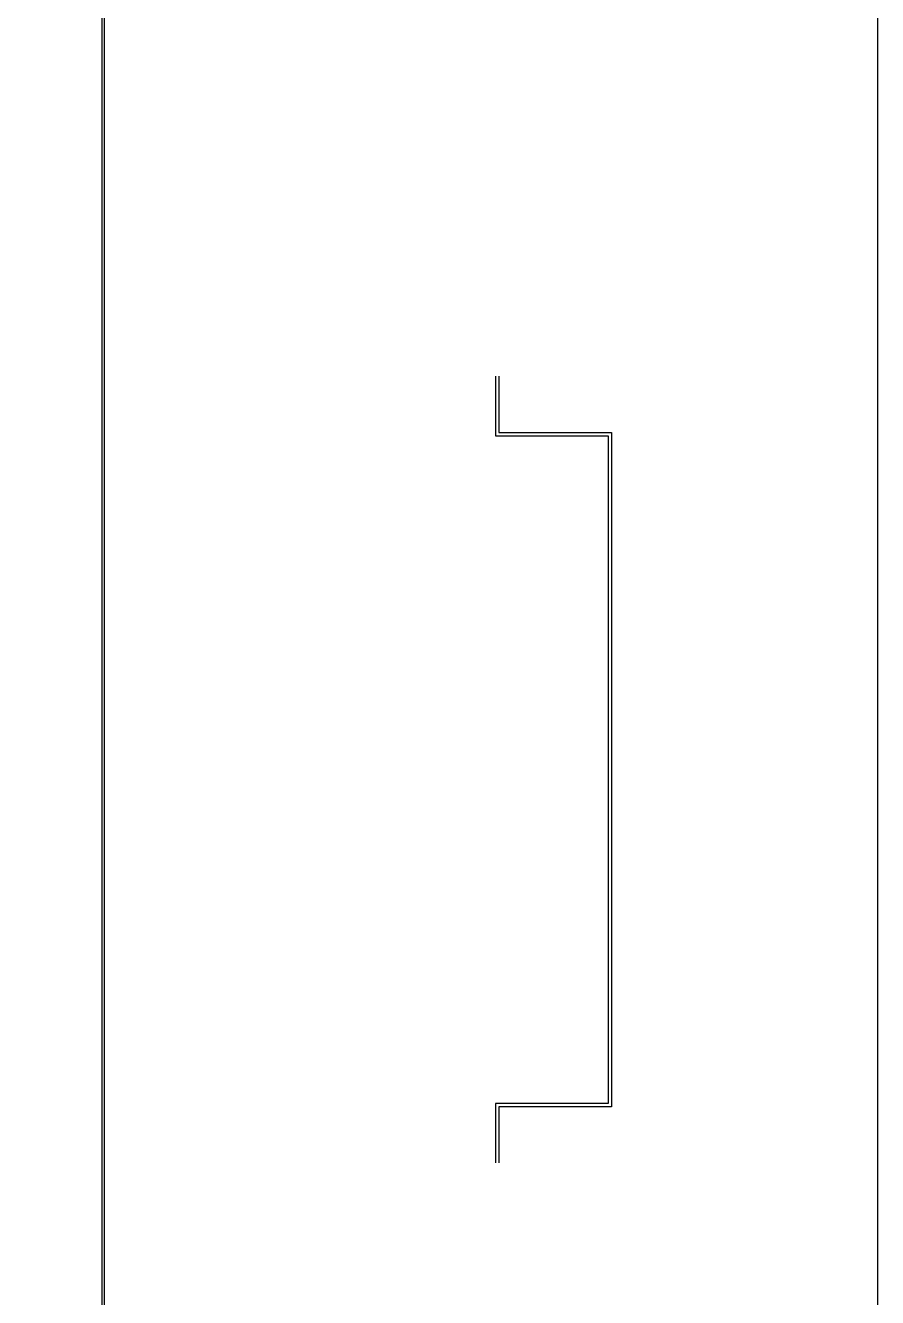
# Model space of a CAD drawing. Header units: millimetres. Extents: x 0 to 3881, y 0 to 2744.
# Drawn here: x 3502 to 3881, y 1613 to 2178 of the extents above; entities that cross this region are included whole.
import ezdxf
from ezdxf.enums import TextEntityAlignment as Align

# ---------------------------------------------------------------- set-up
doc = ezdxf.new("R2010")
doc.units = ezdxf.units.MM
doc.styles.add('Tahoma (Input Text)', font='tahoma.ttf')

# ---------------------------------------------------------------- blocks, each defined once
blk = doc.blocks.new('khungtenAsean2')
at = {"color": 7}
blk.add_lwpolyline([(0, 0), (2970, 0), (2970, -2100), (0, -2100)], close=True, dxfattribs=at)
at = {"color": 1, "style": 'Tahoma (Input Text)', "flags": 8}
for tag, p in [('#01', (137.05, -2021.28)), ('#03', (506.57, -2019.3)), ('#05', (1106.63, -2021.28)), ('#07', (1834.68, -2021.28)), ('#09', (2146.72, -2021.28)), ('#02', (98.46, -2081.28)), ('#04', (486.11, -2081.28)), ('#06', (1065.33, -2081.28)), ('#08', (1817.45, -2081.28)), ('#10', (2146.72, -2081.28))]:
    blk.add_attdef(tag, p, '', height=25, dxfattribs=at)
blk.add_attdef('#11', text='', height=25, dxfattribs=at).set_placement((2914.99, -2067.35), align=Align.CENTER)

msp = doc.modelspace()

# ---------------------------------------------------------------- linework, layer by layer
at = {"color": 7}
msp.add_lwpolyline([(3514.33, 2473.78), (3514.33, 2485.78), (3536.33, 2485.78), (3536.33, 1090.18), (3514.33, 1090.18), (3514.33, 1102.18), (3513.13, 1102.18), (3513.13, 1088.98), (3537.53, 1088.98), (3537.53, 2486.98), (3513.13, 2486.98), (3513.13, 2473.78)], close=True, dxfattribs=at)
at = {"color": 2, "ltscale": 3}
for points in [[(3711.36, 2022.4), (3711.36, 1995.9), (3761.36, 1995.9), (3761.36, 1698.9), (3711.36, 1698.9), (3711.36, 1672.4)], [(3712.86, 2022.4), (3712.86, 1997.4), (3762.86, 1997.4), (3762.86, 1697.4), (3712.86, 1697.4), (3712.86, 1672.4)]]:
    msp.add_lwpolyline(points, dxfattribs=at)

# ---------------------------------------------------------------- block references
at = {"color": 7, "xscale": 1.306799999998474, "yscale": 1.306799999998474, "zscale": 1.306799999998474}
msp.add_blockref('khungtenAsean2', (0, 2744.28), dxfattribs=at)

doc.saveas('drawing.dxf')
